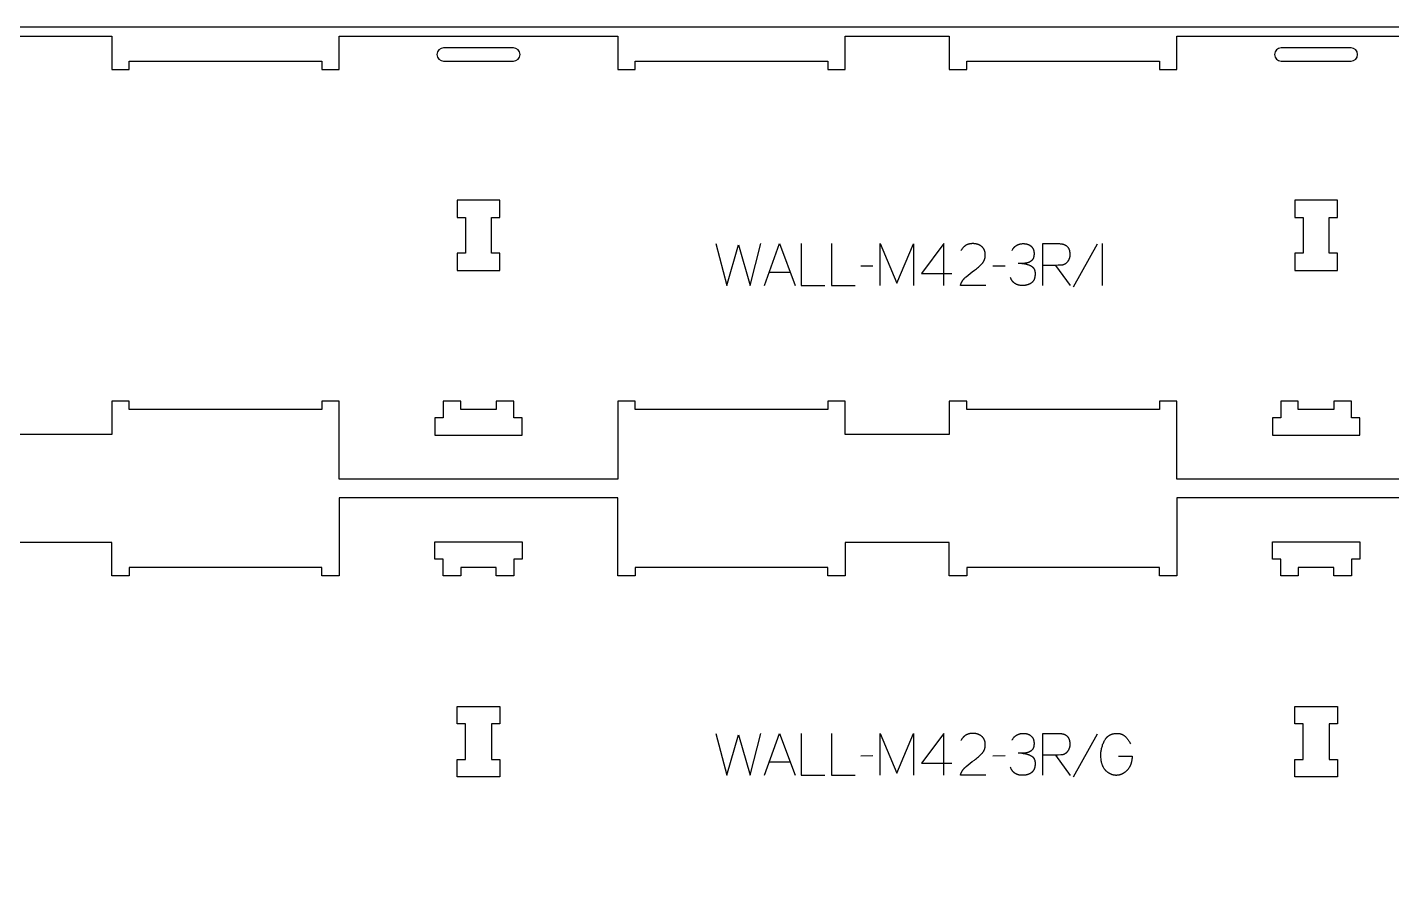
# Model space of a CAD drawing. Extents: x -13885 to -10701, y -43691 to -36097.
# Drawn here: x -12636 to -11659, y -40051 to -39441 of the extents above; entities that cross this region are included whole.
import ezdxf

# ---------------------------------------------------------------- set-up
doc = ezdxf.new("R2010")
doc.units = 0
for name, color, linetype in [('0_SHEET_SPRUCEPLY_2440X122', 1, 'CONTINUOUS'), ('1_ANYTOOL_1MMDEEP_LABELS_S', 2, 'CONTINUOUS'), ('3_ANYTOOL_CUTTHROUGH_INSID', 4, 'CONTINUOUS'), ('4_ANYTOOL_CUTTHROUGH_OUTSI', 5, 'CONTINUOUS')]:
    doc.layers.add(name, color=color, linetype=linetype)

msp = doc.modelspace()

# ---------------------------------------------------------------- linework, layer by layer
at = {"layer": '0_SHEET_SPRUCEPLY_2440X122'}
msp.add_lwpolyline([(-13513.11, -39441.23), (-13513.11, -40661.23), (-11073.11, -40661.23), (-11073.11, -39441.23)], close=True, dxfattribs=at)
at = {"layer": '1_ANYTOOL_1MMDEEP_LABELS_S'}
for points in [[(-12142.75, -39596.23), (-12135.04, -39626.23), (-12126.6, -39597.13), (-12118.11, -39626.23), (-12110.61, -39596.23)], [(-12108.04, -39626.23), (-12097.15, -39596.23), (-12086.1, -39626.23)], [(-12081.81, -39596.23), (-12081.81, -39626.23), (-12064.71, -39626.23)], [(-12060, -39596.23), (-12060, -39626.23), (-12042.9, -39626.23)], [(-12025.11, -39626.23), (-12025.11, -39596.23), (-12013.11, -39624.6), (-12001.11, -39596.36), (-12001.11, -39626.23)], [(-11979.55, -39626.23), (-11979.51, -39596.19), (-11995.54, -39617.57)], [(-11949.34, -39626.19), (-11967.64, -39626.15), (-11967.49, -39625.69), (-11967.41, -39625.46), (-11967.33, -39625.24), (-11967.25, -39625.02), (-11967.16, -39624.81), (-11967.06, -39624.59), (-11966.97, -39624.38), (-11966.87, -39624.17), (-11966.77, -39623.96), (-11966.66, -39623.76), (-11966.55, -39623.55), (-11966.43, -39623.35), (-11966.32, -39623.15), (-11966.19, -39622.96), (-11966.07, -39622.76), (-11965.94, -39622.57), (-11965.81, -39622.39), (-11965.67, -39622.2), (-11965.54, -39622.02), (-11965.39, -39621.83), (-11965.25, -39621.65), (-11965.1, -39621.48), (-11964.94, -39621.3), (-11964.79, -39621.13), (-11964.63, -39620.96), (-11964.46, -39620.8), (-11964.29, -39620.63), (-11964.12, -39620.47), (-11963.95, -39620.31), (-11963.59, -39620), (-11962.11, -39618.78), (-11960.62, -39617.59), (-11959.11, -39616.43), (-11957.59, -39615.3), (-11956.83, -39614.74), (-11956.1, -39614.17), (-11955.39, -39613.59), (-11954.7, -39613.01), (-11954.04, -39612.42), (-11953.39, -39611.81), (-11952.77, -39611.21), (-11952.17, -39610.59), (-11952.02, -39610.43), (-11951.88, -39610.27), (-11951.75, -39610.11), (-11951.62, -39609.95), (-11951.49, -39609.78), (-11951.37, -39609.62), (-11951.25, -39609.45), (-11951.14, -39609.27), (-11951.03, -39609.1), (-11950.93, -39608.92), (-11950.83, -39608.74), (-11950.73, -39608.56), (-11950.64, -39608.38), (-11950.56, -39608.19), (-11950.48, -39608), (-11950.4, -39607.81), (-11950.33, -39607.62), (-11950.26, -39607.43), (-11950.2, -39607.23), (-11950.14, -39607.03), (-11950.09, -39606.83), (-11950.04, -39606.62), (-11950, -39606.42), (-11949.96, -39606.21), (-11949.92, -39606), (-11949.89, -39605.78), (-11949.87, -39605.57), (-11949.85, -39605.35), (-11949.83, -39605.13), (-11949.82, -39604.91), (-11949.81, -39604.69), (-11949.81, -39604.46), (-11949.81, -39604.21), (-11949.82, -39603.96), (-11949.83, -39603.72), (-11949.85, -39603.48), (-11949.87, -39603.25), (-11949.9, -39603.02), (-11949.93, -39602.79), (-11949.97, -39602.57), (-11950.01, -39602.35), (-11950.06, -39602.13), (-11950.11, -39601.92), (-11950.17, -39601.71), (-11950.23, -39601.5), (-11950.29, -39601.3), (-11950.37, -39601.11), (-11950.44, -39600.91), (-11950.52, -39600.72), (-11950.61, -39600.54), (-11950.7, -39600.36), (-11950.8, -39600.18), (-11950.9, -39600), (-11951.01, -39599.83), (-11951.12, -39599.66), (-11951.23, -39599.5), (-11951.35, -39599.34), (-11951.48, -39599.19), (-11951.61, -39599.03), (-11951.75, -39598.89), (-11951.89, -39598.74), (-11952.03, -39598.6), (-11952.18, -39598.46), (-11952.34, -39598.33), (-11952.5, -39598.2), (-11952.66, -39598.08), (-11952.83, -39597.96), (-11952.99, -39597.84), (-11953.16, -39597.73), (-11953.33, -39597.62), (-11953.51, -39597.51), (-11953.69, -39597.41), (-11953.87, -39597.32), (-11954.05, -39597.22), (-11954.23, -39597.14), (-11954.42, -39597.05), (-11954.61, -39596.97), (-11954.81, -39596.9), (-11955, -39596.82), (-11955.2, -39596.76), (-11955.4, -39596.69), (-11955.6, -39596.63), (-11955.81, -39596.58), (-11956.02, -39596.53), (-11956.23, -39596.48), (-11956.44, -39596.44), (-11956.66, -39596.4), (-11956.88, -39596.36), (-11957.1, -39596.33), (-11957.33, -39596.3), (-11957.55, -39596.28), (-11957.78, -39596.26), (-11958.01, -39596.25), (-11958.25, -39596.24), (-11958.73, -39596.23), (-11959.09, -39596.24), (-11959.45, -39596.25), (-11959.8, -39596.28), (-11960.15, -39596.31), (-11960.49, -39596.36), (-11960.83, -39596.41), (-11961.15, -39596.48), (-11961.47, -39596.55), (-11961.79, -39596.63), (-11961.94, -39596.68), (-11962.1, -39596.73), (-11962.25, -39596.78), (-11962.4, -39596.83), (-11962.54, -39596.89), (-11962.69, -39596.95), (-11962.84, -39597.01), (-11962.98, -39597.07), (-11963.12, -39597.14), (-11963.26, -39597.21), (-11963.4, -39597.28), (-11963.54, -39597.35), (-11963.67, -39597.43), (-11963.8, -39597.51), (-11963.94, -39597.59), (-11964.07, -39597.67), (-11964.19, -39597.76), (-11964.32, -39597.84), (-11964.45, -39597.94), (-11964.57, -39598.03), (-11964.69, -39598.12), (-11964.81, -39598.22), (-11964.93, -39598.32), (-11965.05, -39598.43), (-11965.16, -39598.53), (-11965.28, -39598.64), (-11965.39, -39598.75), (-11965.5, -39598.87), (-11965.61, -39598.98), (-11965.72, -39599.1), (-11965.82, -39599.22), (-11965.93, -39599.34), (-11966.13, -39599.6), (-11966.33, -39599.86), (-11966.52, -39600.14), (-11966.7, -39600.42), (-11966.88, -39600.71), (-11967.05, -39601.02), (-11967.21, -39601.33)], [(-11930.65, -39601.16), (-11930.5, -39600.86), (-11930.33, -39600.56), (-11930.16, -39600.28), (-11929.98, -39600), (-11929.8, -39599.74), (-11929.61, -39599.48), (-11929.41, -39599.24), (-11929.31, -39599.12), (-11929.21, -39599), (-11929.11, -39598.89), (-11929, -39598.78), (-11928.89, -39598.67), (-11928.79, -39598.56), (-11928.68, -39598.46), (-11928.57, -39598.35), (-11928.45, -39598.25), (-11928.34, -39598.16), (-11928.22, -39598.06), (-11928.1, -39597.97), (-11927.98, -39597.88), (-11927.86, -39597.79), (-11927.74, -39597.7), (-11927.62, -39597.62), (-11927.49, -39597.54), (-11927.36, -39597.46), (-11927.24, -39597.39), (-11927.11, -39597.31), (-11926.97, -39597.24), (-11926.84, -39597.17), (-11926.71, -39597.11), (-11926.57, -39597.04), (-11926.43, -39596.98), (-11926.29, -39596.92), (-11926.15, -39596.87), (-11926.01, -39596.81), (-11925.86, -39596.76), (-11925.72, -39596.71), (-11925.57, -39596.67), (-11925.42, -39596.62), (-11925.12, -39596.54), (-11924.81, -39596.47), (-11924.49, -39596.4), (-11924.17, -39596.35), (-11923.84, -39596.31), (-11923.51, -39596.27), (-11923.17, -39596.25), (-11922.82, -39596.24), (-11922.47, -39596.23), (-11922.26, -39596.23), (-11922.05, -39596.24), (-11921.84, -39596.25), (-11921.64, -39596.26), (-11921.44, -39596.28), (-11921.24, -39596.3), (-11921.05, -39596.32), (-11920.85, -39596.35), (-11920.66, -39596.38), (-11920.48, -39596.42), (-11920.29, -39596.45), (-11920.11, -39596.5), (-11919.93, -39596.54), (-11919.75, -39596.59), (-11919.57, -39596.65), (-11919.4, -39596.7), (-11919.23, -39596.76), (-11919.06, -39596.83), (-11918.89, -39596.9), (-11918.73, -39596.97), (-11918.57, -39597.04), (-11918.41, -39597.12), (-11918.25, -39597.21), (-11918.1, -39597.29), (-11917.95, -39597.38), (-11917.8, -39597.48), (-11917.65, -39597.57), (-11917.51, -39597.67), (-11917.37, -39597.78), (-11917.23, -39597.89), (-11917.09, -39598), (-11916.96, -39598.12), (-11916.83, -39598.24), (-11916.7, -39598.36), (-11916.58, -39598.48), (-11916.46, -39598.61), (-11916.35, -39598.74), (-11916.24, -39598.88), (-11916.14, -39599.02), (-11916.04, -39599.16), (-11915.94, -39599.3), (-11915.85, -39599.45), (-11915.76, -39599.6), (-11915.67, -39599.75), (-11915.59, -39599.91), (-11915.52, -39600.07), (-11915.45, -39600.23), (-11915.38, -39600.4), (-11915.32, -39600.57), (-11915.26, -39600.74), (-11915.2, -39600.91), (-11915.15, -39601.09), (-11915.11, -39601.27), (-11915.07, -39601.46), (-11915.03, -39601.65), (-11915, -39601.84), (-11914.97, -39602.03), (-11914.94, -39602.23), (-11914.92, -39602.43), (-11914.91, -39602.63), (-11914.89, -39602.84), (-11914.89, -39603.05), (-11914.88, -39603.26), (-11914.89, -39603.82), (-11914.9, -39604.15), (-11914.92, -39604.47), (-11914.95, -39604.78), (-11915, -39605.09), (-11915.02, -39605.23), (-11915.05, -39605.38), (-11915.07, -39605.52), (-11915.1, -39605.66), (-11915.14, -39605.79), (-11915.17, -39605.93), (-11915.21, -39606.06), (-11915.25, -39606.19), (-11915.29, -39606.31), (-11915.33, -39606.44), (-11915.38, -39606.56), (-11915.43, -39606.68), (-11915.48, -39606.79), (-11915.53, -39606.91), (-11915.59, -39607.02), (-11915.65, -39607.12), (-11915.71, -39607.23), (-11915.77, -39607.33), (-11915.83, -39607.43), (-11915.9, -39607.53), (-11915.97, -39607.62), (-11916.04, -39607.72), (-11916.19, -39607.9), (-11916.34, -39608.07), (-11916.49, -39608.23), (-11916.65, -39608.39), (-11916.73, -39608.47), (-11916.82, -39608.54), (-11916.9, -39608.62), (-11916.99, -39608.69), (-11917.07, -39608.76), (-11917.16, -39608.83), (-11917.25, -39608.89), (-11917.34, -39608.96), (-11917.43, -39609.02), (-11917.52, -39609.08), (-11917.61, -39609.14), (-11917.7, -39609.2), (-11917.8, -39609.26), (-11917.89, -39609.32), (-11917.99, -39609.37), (-11918.09, -39609.42), (-11918.19, -39609.47), (-11918.29, -39609.52), (-11918.39, -39609.57), (-11918.49, -39609.61), (-11918.59, -39609.65), (-11918.7, -39609.7), (-11918.91, -39609.77), (-11919.13, -39609.85), (-11919.34, -39609.92), (-11919.56, -39609.98), (-11919.79, -39610.04), (-11920.01, -39610.09), (-11920.24, -39610.15), (-11920.46, -39610.19), (-11920.69, -39610.23), (-11920.93, -39610.27), (-11921.16, -39610.31), (-11921.4, -39610.34), (-11921.64, -39610.36), (-11921.88, -39610.38), (-11922.12, -39610.4), (-11922.37, -39610.41), (-11922.62, -39610.42), (-11926.33, -39610.46)], [(-11908.54, -39626.23), (-11908.54, -39596.23), (-11897.18, -39596.23), (-11896.69, -39596.24), (-11896.22, -39596.26), (-11895.99, -39596.28), (-11895.76, -39596.3), (-11895.53, -39596.32), (-11895.31, -39596.35), (-11895.1, -39596.39), (-11894.89, -39596.42), (-11894.68, -39596.46), (-11894.47, -39596.51), (-11894.27, -39596.55), (-11894.08, -39596.61), (-11893.88, -39596.66), (-11893.69, -39596.72), (-11893.51, -39596.78), (-11893.33, -39596.85), (-11893.15, -39596.92), (-11892.98, -39597), (-11892.81, -39597.08), (-11892.64, -39597.16), (-11892.48, -39597.24), (-11892.32, -39597.33), (-11892.17, -39597.43), (-11892.02, -39597.53), (-11891.88, -39597.63), (-11891.73, -39597.73), (-11891.59, -39597.84), (-11891.46, -39597.95), (-11891.33, -39598.07), (-11891.2, -39598.19), (-11891.08, -39598.32), (-11890.96, -39598.44), (-11890.85, -39598.58), (-11890.74, -39598.71), (-11890.63, -39598.85), (-11890.53, -39599), (-11890.43, -39599.14), (-11890.33, -39599.29), (-11890.24, -39599.45), (-11890.15, -39599.61), (-11890.07, -39599.77), (-11889.99, -39599.94), (-11889.91, -39600.11), (-11889.84, -39600.28), (-11889.77, -39600.46), (-11889.71, -39600.64), (-11889.65, -39600.83), (-11889.59, -39601.02), (-11889.54, -39601.21), (-11889.49, -39601.41), (-11889.45, -39601.61), (-11889.41, -39601.81), (-11889.37, -39602.02), (-11889.34, -39602.24), (-11889.31, -39602.45), (-11889.28, -39602.67), (-11889.26, -39602.9), (-11889.24, -39603.12), (-11889.22, -39603.59), (-11889.21, -39604.07), (-11889.21, -39604.25), (-11889.22, -39604.43), (-11889.23, -39604.6), (-11889.24, -39604.77), (-11889.25, -39604.95), (-11889.27, -39605.12), (-11889.3, -39605.29), (-11889.32, -39605.46), (-11889.35, -39605.63), (-11889.38, -39605.8), (-11889.42, -39605.96), (-11889.46, -39606.13), (-11889.5, -39606.29), (-11889.55, -39606.46), (-11889.6, -39606.62), (-11889.66, -39606.78), (-11889.71, -39606.95), (-11889.77, -39607.11), (-11889.84, -39607.27), (-11889.91, -39607.43), (-11889.98, -39607.58), (-11890.05, -39607.74), (-11890.13, -39607.9), (-11890.21, -39608.05), (-11890.3, -39608.21), (-11890.39, -39608.36), (-11890.48, -39608.51), (-11890.57, -39608.66), (-11890.67, -39608.81), (-11890.77, -39608.96), (-11890.88, -39609.11), (-11890.99, -39609.26), (-11891.1, -39609.4), (-11891.22, -39609.55), (-11891.33, -39609.68), (-11891.45, -39609.81), (-11891.58, -39609.94), (-11891.7, -39610.06), (-11891.83, -39610.18), (-11891.96, -39610.3), (-11892.09, -39610.41), (-11892.22, -39610.51), (-11892.36, -39610.61), (-11892.5, -39610.71), (-11892.64, -39610.8), (-11892.78, -39610.89), (-11892.93, -39610.97), (-11893.07, -39611.05), (-11893.22, -39611.12), (-11893.38, -39611.19), (-11893.53, -39611.26), (-11893.69, -39611.32), (-11893.85, -39611.38), (-11894.01, -39611.43), (-11894.18, -39611.47), (-11894.34, -39611.52), (-11894.51, -39611.56), (-11894.69, -39611.59), (-11894.86, -39611.62), (-11895.04, -39611.65), (-11895.22, -39611.67), (-11895.4, -39611.68), (-11895.58, -39611.69), (-11897.5, -39611.77), (-11899.54, -39611.79), (-11908.5, -39611.79)], [(-11869.58, -39596.7), (-11886.77, -39627.47)], [(-11866.07, -39596.23), (-11866.07, -39626.23)], [(-12030.25, -39612.35), (-12039.04, -39612.43)], [(-11935.63, -39612.35), (-11944.41, -39612.43)], [(-11923.54, -39610.46), (-11923.1, -39610.49), (-11922.67, -39610.52), (-11922.24, -39610.57), (-11921.82, -39610.63), (-11921.4, -39610.7), (-11920.98, -39610.78), (-11920.57, -39610.88), (-11920.16, -39610.98), (-11919.76, -39611.09), (-11919.36, -39611.22), (-11918.97, -39611.35), (-11918.58, -39611.5), (-11918.2, -39611.66), (-11917.82, -39611.83), (-11917.44, -39612.01), (-11917.07, -39612.2), (-11916.89, -39612.3), (-11916.71, -39612.4), (-11916.62, -39612.45), (-11916.54, -39612.51), (-11916.46, -39612.57), (-11916.37, -39612.62), (-11916.29, -39612.68), (-11916.22, -39612.74), (-11916.14, -39612.81), (-11916.06, -39612.87), (-11915.99, -39612.93), (-11915.92, -39613), (-11915.84, -39613.06), (-11915.77, -39613.13), (-11915.71, -39613.2), (-11915.64, -39613.27), (-11915.57, -39613.34), (-11915.51, -39613.41), (-11915.45, -39613.49), (-11915.38, -39613.56), (-11915.32, -39613.64), (-11915.27, -39613.72), (-11915.21, -39613.79), (-11915.15, -39613.87), (-11915.1, -39613.95), (-11915.05, -39614.04), (-11915, -39614.12), (-11914.95, -39614.2), (-11914.9, -39614.29), (-11914.85, -39614.38), (-11914.8, -39614.46), (-11914.76, -39614.55), (-11914.72, -39614.64), (-11914.68, -39614.73), (-11914.64, -39614.83), (-11914.6, -39614.92), (-11914.53, -39615.11), (-11914.46, -39615.31), (-11914.4, -39615.51), (-11914.34, -39615.72), (-11914.3, -39615.93), (-11914.25, -39616.14), (-11914.21, -39616.36), (-11914.18, -39616.59), (-11914.16, -39616.82), (-11914.14, -39617.05), (-11914.12, -39617.29), (-11914.11, -39617.54), (-11914.11, -39617.79), (-11914.11, -39618.07), (-11914.12, -39618.34), (-11914.13, -39618.61), (-11914.15, -39618.87), (-11914.17, -39619.13), (-11914.2, -39619.39), (-11914.23, -39619.64), (-11914.27, -39619.88), (-11914.31, -39620.12), (-11914.35, -39620.35), (-11914.4, -39620.58), (-11914.46, -39620.81), (-11914.52, -39621.03), (-11914.59, -39621.24), (-11914.66, -39621.45), (-11914.73, -39621.66), (-11914.81, -39621.86), (-11914.9, -39622.05), (-11914.99, -39622.24), (-11915.08, -39622.43), (-11915.18, -39622.61), (-11915.29, -39622.78), (-11915.4, -39622.95), (-11915.51, -39623.12), (-11915.63, -39623.28), (-11915.75, -39623.43), (-11915.88, -39623.58), (-11915.95, -39623.66), (-11916.01, -39623.73), (-11916.08, -39623.8), (-11916.15, -39623.87), (-11916.22, -39623.94), (-11916.3, -39624), (-11916.37, -39624.07), (-11916.44, -39624.13), (-11916.6, -39624.26), (-11916.75, -39624.38), (-11916.91, -39624.5), (-11917.08, -39624.61), (-11917.25, -39624.72), (-11917.42, -39624.83), (-11917.59, -39624.93), (-11917.77, -39625.03), (-11917.95, -39625.12), (-11918.14, -39625.21), (-11918.33, -39625.3), (-11918.52, -39625.38), (-11918.71, -39625.46), (-11918.91, -39625.54), (-11919.12, -39625.61), (-11919.32, -39625.67), (-11919.53, -39625.74), (-11919.75, -39625.8), (-11919.96, -39625.85), (-11920.18, -39625.91), (-11920.41, -39625.95), (-11920.63, -39626), (-11920.87, -39626.04), (-11921.1, -39626.08), (-11921.34, -39626.11), (-11921.82, -39626.16), (-11922.32, -39626.2), (-11922.84, -39626.22), (-11923.37, -39626.23), (-11923.75, -39626.23), (-11924.12, -39626.21), (-11924.49, -39626.18), (-11924.85, -39626.14), (-11925.2, -39626.09), (-11925.37, -39626.06), (-11925.54, -39626.03), (-11925.71, -39626), (-11925.88, -39625.96), (-11926.04, -39625.92), (-11926.21, -39625.87), (-11926.37, -39625.83), (-11926.53, -39625.78), (-11926.68, -39625.73), (-11926.84, -39625.67), (-11926.99, -39625.62), (-11927.14, -39625.56), (-11927.29, -39625.49), (-11927.44, -39625.43), (-11927.59, -39625.36), (-11927.73, -39625.29), (-11927.87, -39625.22), (-11928.01, -39625.14), (-11928.15, -39625.06), (-11928.29, -39624.98), (-11928.42, -39624.89), (-11928.55, -39624.81), (-11928.68, -39624.72), (-11928.81, -39624.62), (-11928.94, -39624.53), (-11929.06, -39624.43), (-11929.19, -39624.33), (-11929.31, -39624.22), (-11929.43, -39624.11), (-11929.54, -39624), (-11929.66, -39623.89), (-11929.77, -39623.78), (-11929.88, -39623.66), (-11929.99, -39623.54), (-11930.1, -39623.41), (-11930.2, -39623.29), (-11930.31, -39623.16), (-11930.41, -39623.02), (-11930.51, -39622.89), (-11930.6, -39622.75), (-11930.7, -39622.61), (-11930.79, -39622.47), (-11930.89, -39622.32), (-11930.98, -39622.17), (-11931.15, -39621.87), (-11931.32, -39621.55), (-11931.47, -39621.22), (-11931.62, -39620.88), (-11931.77, -39620.53)], [(-11899.54, -39611.79), (-11889.08, -39626.27)], [(-12104.57, -39616.67), (-12089.65, -39616.67)], [(-11995.54, -39617.57), (-11973.77, -39617.57)], [(-12142.75, -39947.13), (-12135.04, -39977.13), (-12126.6, -39948.03), (-12118.11, -39977.13), (-12110.61, -39947.13)], [(-12108.04, -39977.13), (-12097.15, -39947.13), (-12086.1, -39977.13)], [(-12081.81, -39947.13), (-12081.81, -39977.13), (-12064.71, -39977.13)], [(-12060, -39947.13), (-12060, -39977.13), (-12042.9, -39977.13)], [(-12025.11, -39977.13), (-12025.11, -39947.13), (-12013.11, -39975.5), (-12001.11, -39947.26), (-12001.11, -39977.13)], [(-11979.55, -39977.13), (-11979.51, -39947.09), (-11995.54, -39968.47)], [(-11949.34, -39977.09), (-11967.64, -39977.04), (-11967.49, -39976.59), (-11967.41, -39976.36), (-11967.33, -39976.14), (-11967.25, -39975.92), (-11967.16, -39975.7), (-11967.06, -39975.49), (-11966.97, -39975.28), (-11966.87, -39975.07), (-11966.77, -39974.86), (-11966.66, -39974.65), (-11966.55, -39974.45), (-11966.43, -39974.25), (-11966.32, -39974.05), (-11966.19, -39973.86), (-11966.07, -39973.66), (-11965.94, -39973.47), (-11965.81, -39973.28), (-11965.67, -39973.1), (-11965.54, -39972.91), (-11965.39, -39972.73), (-11965.25, -39972.55), (-11965.1, -39972.38), (-11964.94, -39972.2), (-11964.79, -39972.03), (-11964.63, -39971.86), (-11964.46, -39971.69), (-11964.29, -39971.53), (-11964.12, -39971.37), (-11963.95, -39971.21), (-11963.59, -39970.89), (-11962.11, -39969.68), (-11960.62, -39968.49), (-11959.11, -39967.33), (-11957.59, -39966.2), (-11956.83, -39965.64), (-11956.1, -39965.07), (-11955.39, -39964.49), (-11954.7, -39963.91), (-11954.04, -39963.31), (-11953.39, -39962.71), (-11952.77, -39962.1), (-11952.17, -39961.49), (-11952.02, -39961.33), (-11951.88, -39961.17), (-11951.75, -39961.01), (-11951.62, -39960.85), (-11951.49, -39960.68), (-11951.37, -39960.51), (-11951.25, -39960.34), (-11951.14, -39960.17), (-11951.03, -39960), (-11950.93, -39959.82), (-11950.83, -39959.64), (-11950.73, -39959.46), (-11950.64, -39959.28), (-11950.56, -39959.09), (-11950.48, -39958.9), (-11950.4, -39958.71), (-11950.33, -39958.52), (-11950.26, -39958.32), (-11950.2, -39958.13), (-11950.14, -39957.93), (-11950.09, -39957.73), (-11950.04, -39957.52), (-11950, -39957.32), (-11949.96, -39957.11), (-11949.92, -39956.9), (-11949.89, -39956.68), (-11949.87, -39956.47), (-11949.85, -39956.25), (-11949.83, -39956.03), (-11949.82, -39955.81), (-11949.81, -39955.58), (-11949.81, -39955.36), (-11949.81, -39955.11), (-11949.82, -39954.86), (-11949.83, -39954.62), (-11949.85, -39954.38), (-11949.87, -39954.15), (-11949.9, -39953.91), (-11949.93, -39953.69), (-11949.97, -39953.46), (-11950.01, -39953.24), (-11950.06, -39953.03), (-11950.11, -39952.82), (-11950.17, -39952.61), (-11950.23, -39952.4), (-11950.29, -39952.2), (-11950.37, -39952), (-11950.44, -39951.81), (-11950.52, -39951.62), (-11950.61, -39951.44), (-11950.7, -39951.25), (-11950.8, -39951.08), (-11950.9, -39950.9), (-11951.01, -39950.73), (-11951.12, -39950.56), (-11951.23, -39950.4), (-11951.35, -39950.24), (-11951.48, -39950.08), (-11951.61, -39949.93), (-11951.75, -39949.78), (-11951.89, -39949.64), (-11952.03, -39949.5), (-11952.18, -39949.36), (-11952.34, -39949.23), (-11952.5, -39949.1), (-11952.66, -39948.97), (-11952.83, -39948.85), (-11952.99, -39948.74), (-11953.16, -39948.62), (-11953.33, -39948.52), (-11953.51, -39948.41), (-11953.69, -39948.31), (-11953.87, -39948.21), (-11954.05, -39948.12), (-11954.23, -39948.03), (-11954.42, -39947.95), (-11954.61, -39947.87), (-11954.81, -39947.79), (-11955, -39947.72), (-11955.2, -39947.65), (-11955.4, -39947.59), (-11955.6, -39947.53), (-11955.81, -39947.48), (-11956.02, -39947.42), (-11956.23, -39947.38), (-11956.44, -39947.33), (-11956.66, -39947.3), (-11956.88, -39947.26), (-11957.1, -39947.23), (-11957.33, -39947.2), (-11957.55, -39947.18), (-11957.78, -39947.16), (-11958.01, -39947.15), (-11958.25, -39947.14), (-11958.73, -39947.13), (-11959.09, -39947.13), (-11959.45, -39947.15), (-11959.8, -39947.17), (-11960.15, -39947.21), (-11960.49, -39947.25), (-11960.83, -39947.31), (-11961.15, -39947.37), (-11961.47, -39947.45), (-11961.79, -39947.53), (-11961.94, -39947.58), (-11962.1, -39947.63), (-11962.25, -39947.68), (-11962.4, -39947.73), (-11962.54, -39947.79), (-11962.69, -39947.85), (-11962.84, -39947.91), (-11962.98, -39947.97), (-11963.12, -39948.04), (-11963.26, -39948.11), (-11963.4, -39948.18), (-11963.54, -39948.25), (-11963.67, -39948.33), (-11963.8, -39948.4), (-11963.94, -39948.49), (-11964.07, -39948.57), (-11964.19, -39948.65), (-11964.32, -39948.74), (-11964.45, -39948.83), (-11964.57, -39948.93), (-11964.69, -39949.02), (-11964.81, -39949.12), (-11964.93, -39949.22), (-11965.05, -39949.33), (-11965.16, -39949.43), (-11965.28, -39949.54), (-11965.39, -39949.65), (-11965.5, -39949.76), (-11965.61, -39949.88), (-11965.72, -39950), (-11965.82, -39950.12), (-11965.93, -39950.24), (-11966.13, -39950.5), (-11966.33, -39950.76), (-11966.52, -39951.03), (-11966.7, -39951.32), (-11966.88, -39951.61), (-11967.05, -39951.92), (-11967.21, -39952.23)], [(-11930.65, -39952.06), (-11930.5, -39951.75), (-11930.33, -39951.46), (-11930.16, -39951.18), (-11929.98, -39950.9), (-11929.8, -39950.64), (-11929.61, -39950.38), (-11929.41, -39950.14), (-11929.31, -39950.02), (-11929.21, -39949.9), (-11929.11, -39949.79), (-11929, -39949.68), (-11928.89, -39949.57), (-11928.79, -39949.46), (-11928.68, -39949.35), (-11928.57, -39949.25), (-11928.45, -39949.15), (-11928.34, -39949.05), (-11928.22, -39948.96), (-11928.1, -39948.87), (-11927.98, -39948.78), (-11927.86, -39948.69), (-11927.74, -39948.6), (-11927.62, -39948.52), (-11927.49, -39948.44), (-11927.36, -39948.36), (-11927.24, -39948.29), (-11927.11, -39948.21), (-11926.97, -39948.14), (-11926.84, -39948.07), (-11926.71, -39948.01), (-11926.57, -39947.94), (-11926.43, -39947.88), (-11926.29, -39947.82), (-11926.15, -39947.77), (-11926.01, -39947.71), (-11925.86, -39947.66), (-11925.72, -39947.61), (-11925.57, -39947.56), (-11925.42, -39947.52), (-11925.12, -39947.44), (-11924.81, -39947.37), (-11924.49, -39947.3), (-11924.17, -39947.25), (-11923.84, -39947.21), (-11923.51, -39947.17), (-11923.17, -39947.15), (-11922.82, -39947.13), (-11922.47, -39947.13), (-11922.26, -39947.13), (-11922.05, -39947.14), (-11921.84, -39947.15), (-11921.64, -39947.16), (-11921.44, -39947.18), (-11921.24, -39947.2), (-11921.05, -39947.22), (-11920.85, -39947.25), (-11920.66, -39947.28), (-11920.48, -39947.31), (-11920.29, -39947.35), (-11920.11, -39947.39), (-11919.93, -39947.44), (-11919.75, -39947.49), (-11919.57, -39947.54), (-11919.4, -39947.6), (-11919.23, -39947.66), (-11919.06, -39947.73), (-11918.89, -39947.79), (-11918.73, -39947.87), (-11918.57, -39947.94), (-11918.41, -39948.02), (-11918.25, -39948.1), (-11918.1, -39948.19), (-11917.95, -39948.28), (-11917.8, -39948.37), (-11917.65, -39948.47), (-11917.51, -39948.57), (-11917.37, -39948.68), (-11917.23, -39948.79), (-11917.09, -39948.9), (-11916.96, -39949.01), (-11916.83, -39949.13), (-11916.7, -39949.26), (-11916.58, -39949.38), (-11916.46, -39949.51), (-11916.35, -39949.64), (-11916.24, -39949.78), (-11916.14, -39949.92), (-11916.04, -39950.06), (-11915.94, -39950.2), (-11915.85, -39950.35), (-11915.76, -39950.5), (-11915.67, -39950.65), (-11915.59, -39950.81), (-11915.52, -39950.97), (-11915.45, -39951.13), (-11915.38, -39951.3), (-11915.32, -39951.47), (-11915.26, -39951.64), (-11915.2, -39951.81), (-11915.15, -39951.99), (-11915.11, -39952.17), (-11915.07, -39952.36), (-11915.03, -39952.54), (-11915, -39952.74), (-11914.97, -39952.93), (-11914.94, -39953.13), (-11914.92, -39953.33), (-11914.91, -39953.53), (-11914.89, -39953.74), (-11914.89, -39953.94), (-11914.88, -39954.16), (-11914.89, -39954.72), (-11914.9, -39955.05), (-11914.92, -39955.37), (-11914.95, -39955.68), (-11915, -39955.98), (-11915.02, -39956.13), (-11915.05, -39956.27), (-11915.07, -39956.42), (-11915.1, -39956.56), (-11915.14, -39956.69), (-11915.17, -39956.83), (-11915.21, -39956.96), (-11915.25, -39957.09), (-11915.29, -39957.21), (-11915.33, -39957.34), (-11915.38, -39957.46), (-11915.43, -39957.57), (-11915.48, -39957.69), (-11915.53, -39957.8), (-11915.59, -39957.91), (-11915.65, -39958.02), (-11915.71, -39958.13), (-11915.77, -39958.23), (-11915.83, -39958.33), (-11915.9, -39958.43), (-11915.97, -39958.52), (-11916.04, -39958.61), (-11916.19, -39958.79), (-11916.34, -39958.97), (-11916.49, -39959.13), (-11916.65, -39959.29), (-11916.73, -39959.37), (-11916.82, -39959.44), (-11916.9, -39959.52), (-11916.99, -39959.59), (-11917.07, -39959.66), (-11917.16, -39959.73), (-11917.25, -39959.79), (-11917.34, -39959.86), (-11917.43, -39959.92), (-11917.52, -39959.98), (-11917.61, -39960.04), (-11917.7, -39960.1), (-11917.8, -39960.16), (-11917.89, -39960.21), (-11917.99, -39960.27), (-11918.09, -39960.32), (-11918.19, -39960.37), (-11918.29, -39960.42), (-11918.39, -39960.46), (-11918.49, -39960.51), (-11918.59, -39960.55), (-11918.7, -39960.59), (-11918.91, -39960.67), (-11919.13, -39960.74), (-11919.34, -39960.81), (-11919.56, -39960.88), (-11919.79, -39960.94), (-11920.01, -39960.99), (-11920.24, -39961.04), (-11920.46, -39961.09), (-11920.69, -39961.13), (-11920.93, -39961.17), (-11921.16, -39961.2), (-11921.4, -39961.23), (-11921.64, -39961.26), (-11921.88, -39961.28), (-11922.12, -39961.3), (-11922.37, -39961.31), (-11922.62, -39961.31), (-11926.33, -39961.36)], [(-11908.54, -39977.13), (-11908.54, -39947.13), (-11897.18, -39947.13), (-11896.69, -39947.14), (-11896.22, -39947.16), (-11895.99, -39947.18), (-11895.76, -39947.2), (-11895.53, -39947.22), (-11895.31, -39947.25), (-11895.1, -39947.28), (-11894.89, -39947.32), (-11894.68, -39947.36), (-11894.47, -39947.4), (-11894.27, -39947.45), (-11894.08, -39947.5), (-11893.88, -39947.56), (-11893.69, -39947.62), (-11893.51, -39947.68), (-11893.33, -39947.75), (-11893.15, -39947.82), (-11892.98, -39947.9), (-11892.81, -39947.97), (-11892.64, -39948.06), (-11892.48, -39948.14), (-11892.32, -39948.23), (-11892.17, -39948.33), (-11892.02, -39948.42), (-11891.88, -39948.53), (-11891.73, -39948.63), (-11891.59, -39948.74), (-11891.46, -39948.85), (-11891.33, -39948.97), (-11891.2, -39949.09), (-11891.08, -39949.21), (-11890.96, -39949.34), (-11890.85, -39949.47), (-11890.74, -39949.61), (-11890.63, -39949.75), (-11890.53, -39949.89), (-11890.43, -39950.04), (-11890.33, -39950.19), (-11890.24, -39950.35), (-11890.15, -39950.51), (-11890.07, -39950.67), (-11889.99, -39950.84), (-11889.91, -39951.01), (-11889.84, -39951.18), (-11889.77, -39951.36), (-11889.71, -39951.54), (-11889.65, -39951.73), (-11889.59, -39951.92), (-11889.54, -39952.11), (-11889.49, -39952.31), (-11889.45, -39952.51), (-11889.41, -39952.71), (-11889.37, -39952.92), (-11889.34, -39953.13), (-11889.31, -39953.35), (-11889.28, -39953.57), (-11889.26, -39953.79), (-11889.24, -39954.02), (-11889.22, -39954.49), (-11889.21, -39954.97), (-11889.21, -39955.15), (-11889.22, -39955.32), (-11889.23, -39955.5), (-11889.24, -39955.67), (-11889.25, -39955.84), (-11889.27, -39956.02), (-11889.3, -39956.19), (-11889.32, -39956.36), (-11889.35, -39956.53), (-11889.38, -39956.69), (-11889.42, -39956.86), (-11889.46, -39957.03), (-11889.5, -39957.19), (-11889.55, -39957.36), (-11889.6, -39957.52), (-11889.66, -39957.68), (-11889.71, -39957.84), (-11889.77, -39958.01), (-11889.84, -39958.16), (-11889.91, -39958.32), (-11889.98, -39958.48), (-11890.05, -39958.64), (-11890.13, -39958.79), (-11890.21, -39958.95), (-11890.3, -39959.1), (-11890.39, -39959.26), (-11890.48, -39959.41), (-11890.57, -39959.56), (-11890.67, -39959.71), (-11890.77, -39959.86), (-11890.88, -39960.01), (-11890.99, -39960.16), (-11891.1, -39960.3), (-11891.22, -39960.44), (-11891.33, -39960.58), (-11891.45, -39960.71), (-11891.58, -39960.84), (-11891.7, -39960.96), (-11891.83, -39961.08), (-11891.96, -39961.19), (-11892.09, -39961.3), (-11892.22, -39961.41), (-11892.36, -39961.51), (-11892.5, -39961.61), (-11892.64, -39961.7), (-11892.78, -39961.79), (-11892.93, -39961.87), (-11893.07, -39961.95), (-11893.22, -39962.02), (-11893.38, -39962.09), (-11893.53, -39962.16), (-11893.69, -39962.22), (-11893.85, -39962.27), (-11894.01, -39962.33), (-11894.18, -39962.37), (-11894.34, -39962.42), (-11894.51, -39962.45), (-11894.69, -39962.49), (-11894.86, -39962.52), (-11895.04, -39962.54), (-11895.22, -39962.56), (-11895.4, -39962.58), (-11895.58, -39962.59), (-11897.5, -39962.66), (-11899.54, -39962.69), (-11908.5, -39962.69)], [(-11869.58, -39947.6), (-11886.77, -39978.37)], [(-11854.37, -39963.33), (-11844.6, -39963.37), (-11844.63, -39964.2), (-11844.69, -39965), (-11844.73, -39965.4), (-11844.78, -39965.78), (-11844.83, -39966.16), (-11844.89, -39966.54), (-11844.96, -39966.9), (-11845.03, -39967.26), (-11845.11, -39967.62), (-11845.2, -39967.97), (-11845.29, -39968.31), (-11845.39, -39968.64), (-11845.5, -39968.97), (-11845.61, -39969.3), (-11845.73, -39969.61), (-11845.85, -39969.92), (-11845.99, -39970.23), (-11846.13, -39970.53), (-11846.27, -39970.82), (-11846.42, -39971.1), (-11846.58, -39971.38), (-11846.75, -39971.66), (-11846.92, -39971.92), (-11847.1, -39972.18), (-11847.28, -39972.44), (-11847.47, -39972.69), (-11847.67, -39972.93), (-11847.87, -39973.16), (-11848.09, -39973.39), (-11848.3, -39973.61), (-11848.53, -39973.83), (-11848.75, -39974.04), (-11848.97, -39974.24), (-11849.2, -39974.44), (-11849.42, -39974.63), (-11849.65, -39974.81), (-11849.88, -39974.99), (-11850.11, -39975.16), (-11850.34, -39975.32), (-11850.57, -39975.47), (-11850.81, -39975.62), (-11851.04, -39975.76), (-11851.28, -39975.9), (-11851.52, -39976.03), (-11851.76, -39976.15), (-11851.99, -39976.26), (-11852.24, -39976.37), (-11852.48, -39976.47), (-11852.72, -39976.56), (-11852.97, -39976.65), (-11853.21, -39976.73), (-11853.46, -39976.81), (-11853.71, -39976.87), (-11853.96, -39976.93), (-11854.21, -39976.99), (-11854.46, -39977.03), (-11854.71, -39977.07), (-11854.97, -39977.11), (-11855.22, -39977.13), (-11855.48, -39977.15), (-11855.74, -39977.17), (-11856, -39977.17), (-11856.26, -39977.17), (-11856.51, -39977.16), (-11856.77, -39977.15), (-11857.02, -39977.13), (-11857.28, -39977.1), (-11857.53, -39977.06), (-11857.78, -39977.02), (-11858.03, -39976.97), (-11858.28, -39976.91), (-11858.52, -39976.85), (-11858.77, -39976.78), (-11859.01, -39976.7), (-11859.25, -39976.61), (-11859.49, -39976.52), (-11859.73, -39976.42), (-11859.97, -39976.31), (-11860.21, -39976.2), (-11860.44, -39976.08), (-11860.68, -39975.95), (-11860.91, -39975.82), (-11861.14, -39975.68), (-11861.37, -39975.53), (-11861.6, -39975.37), (-11861.82, -39975.21), (-11862.05, -39975.04), (-11862.27, -39974.87), (-11862.49, -39974.68), (-11862.71, -39974.49), (-11862.93, -39974.29), (-11863.15, -39974.09), (-11863.37, -39973.88), (-11863.58, -39973.66), (-11863.79, -39973.43), (-11864, -39973.2), (-11864.2, -39972.96), (-11864.39, -39972.71), (-11864.57, -39972.45), (-11864.75, -39972.19), (-11864.92, -39971.91), (-11865.08, -39971.64), (-11865.24, -39971.35), (-11865.39, -39971.05), (-11865.53, -39970.75), (-11865.67, -39970.44), (-11865.8, -39970.12), (-11865.93, -39969.8), (-11866.04, -39969.47), (-11866.15, -39969.13), (-11866.26, -39968.78), (-11866.35, -39968.42), (-11866.45, -39968.06), (-11866.53, -39967.69), (-11866.61, -39967.31), (-11866.68, -39966.92), (-11866.74, -39966.53), (-11866.8, -39966.13), (-11866.85, -39965.72), (-11866.89, -39965.3), (-11866.96, -39964.45), (-11867, -39963.56), (-11867.01, -39962.64), (-11867, -39961.96), (-11866.97, -39961.29), (-11866.92, -39960.62), (-11866.84, -39959.95), (-11866.75, -39959.28), (-11866.63, -39958.62), (-11866.5, -39957.96), (-11866.34, -39957.3), (-11866.16, -39956.65), (-11865.96, -39956), (-11865.74, -39955.35), (-11865.5, -39954.71), (-11865.24, -39954.07), (-11864.96, -39953.43), (-11864.66, -39952.8), (-11864.33, -39952.16), (-11864.16, -39951.86), (-11863.98, -39951.56), (-11863.8, -39951.26), (-11863.61, -39950.98), (-11863.41, -39950.71), (-11863.3, -39950.58), (-11863.2, -39950.45), (-11863.09, -39950.33), (-11862.99, -39950.2), (-11862.88, -39950.08), (-11862.76, -39949.96), (-11862.65, -39949.84), (-11862.54, -39949.73), (-11862.42, -39949.62), (-11862.3, -39949.51), (-11862.18, -39949.4), (-11862.06, -39949.3), (-11861.93, -39949.2), (-11861.81, -39949.1), (-11861.68, -39949), (-11861.55, -39948.9), (-11861.42, -39948.81), (-11861.29, -39948.72), (-11861.15, -39948.64), (-11861.02, -39948.55), (-11860.88, -39948.47), (-11860.74, -39948.39), (-11860.6, -39948.31), (-11860.45, -39948.24), (-11860.31, -39948.16), (-11860.16, -39948.09), (-11860.01, -39948.03), (-11859.86, -39947.96), (-11859.71, -39947.9), (-11859.55, -39947.84), (-11859.4, -39947.78), (-11859.24, -39947.72), (-11858.92, -39947.62), (-11858.59, -39947.53), (-11858.25, -39947.44), (-11857.91, -39947.37), (-11857.56, -39947.31), (-11857.2, -39947.25), (-11856.84, -39947.21), (-11856.47, -39947.17), (-11856.09, -39947.15), (-11855.7, -39947.13), (-11855.31, -39947.13), (-11855.09, -39947.13), (-11854.87, -39947.14), (-11854.65, -39947.15), (-11854.43, -39947.16), (-11854.22, -39947.18), (-11854.01, -39947.21), (-11853.8, -39947.24), (-11853.6, -39947.27), (-11853.39, -39947.31), (-11853.19, -39947.35), (-11853, -39947.4), (-11852.8, -39947.45), (-11852.61, -39947.5), (-11852.42, -39947.56), (-11852.23, -39947.63), (-11852.05, -39947.7), (-11851.87, -39947.77), (-11851.69, -39947.85), (-11851.51, -39947.93), (-11851.34, -39948.02), (-11851.17, -39948.11), (-11851, -39948.2), (-11850.83, -39948.3), (-11850.67, -39948.41), (-11850.51, -39948.52), (-11850.35, -39948.63), (-11850.2, -39948.75), (-11850.04, -39948.87), (-11849.89, -39948.99), (-11849.75, -39949.13), (-11849.6, -39949.26), (-11849.46, -39949.4), (-11849.18, -39949.69), (-11848.91, -39949.98), (-11848.65, -39950.27), (-11848.39, -39950.57), (-11848.14, -39950.88), (-11847.89, -39951.19), (-11847.65, -39951.5), (-11847.42, -39951.82), (-11847.19, -39952.15), (-11846.97, -39952.47), (-11846.76, -39952.81), (-11846.56, -39953.15), (-11846.36, -39953.49), (-11846.16, -39953.83), (-11845.98, -39954.19), (-11845.8, -39954.54)], [(-12030.25, -39963.24), (-12039.04, -39963.33)], [(-11935.63, -39963.24), (-11944.41, -39963.33)], [(-11923.54, -39961.36), (-11923.1, -39961.38), (-11922.67, -39961.42), (-11922.24, -39961.47), (-11921.82, -39961.53), (-11921.4, -39961.6), (-11920.98, -39961.68), (-11920.57, -39961.77), (-11920.16, -39961.88), (-11919.76, -39961.99), (-11919.36, -39962.12), (-11918.97, -39962.25), (-11918.58, -39962.4), (-11918.2, -39962.56), (-11917.82, -39962.72), (-11917.44, -39962.9), (-11917.07, -39963.09), (-11916.89, -39963.19), (-11916.71, -39963.3), (-11916.62, -39963.35), (-11916.54, -39963.41), (-11916.46, -39963.47), (-11916.37, -39963.52), (-11916.29, -39963.58), (-11916.22, -39963.64), (-11916.14, -39963.7), (-11916.06, -39963.77), (-11915.99, -39963.83), (-11915.92, -39963.9), (-11915.84, -39963.96), (-11915.77, -39964.03), (-11915.71, -39964.1), (-11915.64, -39964.17), (-11915.57, -39964.24), (-11915.51, -39964.31), (-11915.45, -39964.39), (-11915.38, -39964.46), (-11915.32, -39964.54), (-11915.27, -39964.61), (-11915.21, -39964.69), (-11915.15, -39964.77), (-11915.1, -39964.85), (-11915.05, -39964.93), (-11915, -39965.02), (-11914.95, -39965.1), (-11914.9, -39965.19), (-11914.85, -39965.27), (-11914.8, -39965.36), (-11914.76, -39965.45), (-11914.72, -39965.54), (-11914.68, -39965.63), (-11914.64, -39965.73), (-11914.6, -39965.82), (-11914.53, -39966.01), (-11914.46, -39966.21), (-11914.4, -39966.41), (-11914.34, -39966.62), (-11914.3, -39966.83), (-11914.25, -39967.04), (-11914.21, -39967.26), (-11914.18, -39967.49), (-11914.16, -39967.72), (-11914.14, -39967.95), (-11914.12, -39968.19), (-11914.11, -39968.44), (-11914.11, -39968.69), (-11914.11, -39968.97), (-11914.12, -39969.24), (-11914.13, -39969.51), (-11914.15, -39969.77), (-11914.17, -39970.03), (-11914.2, -39970.28), (-11914.23, -39970.53), (-11914.27, -39970.78), (-11914.31, -39971.02), (-11914.35, -39971.25), (-11914.4, -39971.48), (-11914.46, -39971.71), (-11914.52, -39971.93), (-11914.59, -39972.14), (-11914.66, -39972.35), (-11914.73, -39972.55), (-11914.81, -39972.75), (-11914.9, -39972.95), (-11914.99, -39973.14), (-11915.08, -39973.32), (-11915.18, -39973.5), (-11915.29, -39973.68), (-11915.4, -39973.85), (-11915.51, -39974.01), (-11915.63, -39974.17), (-11915.75, -39974.33), (-11915.88, -39974.48), (-11915.95, -39974.55), (-11916.01, -39974.63), (-11916.08, -39974.7), (-11916.15, -39974.77), (-11916.22, -39974.83), (-11916.3, -39974.9), (-11916.37, -39974.97), (-11916.44, -39975.03), (-11916.6, -39975.16), (-11916.75, -39975.28), (-11916.91, -39975.4), (-11917.08, -39975.51), (-11917.25, -39975.62), (-11917.42, -39975.73), (-11917.59, -39975.83), (-11917.77, -39975.93), (-11917.95, -39976.02), (-11918.14, -39976.11), (-11918.33, -39976.2), (-11918.52, -39976.28), (-11918.71, -39976.36), (-11918.91, -39976.43), (-11919.12, -39976.51), (-11919.32, -39976.57), (-11919.53, -39976.64), (-11919.75, -39976.7), (-11919.96, -39976.75), (-11920.18, -39976.8), (-11920.41, -39976.85), (-11920.63, -39976.9), (-11920.87, -39976.94), (-11921.1, -39976.97), (-11921.34, -39977.01), (-11921.82, -39977.06), (-11922.32, -39977.1), (-11922.84, -39977.12), (-11923.37, -39977.13), (-11923.75, -39977.12), (-11924.12, -39977.11), (-11924.49, -39977.08), (-11924.85, -39977.04), (-11925.2, -39976.99), (-11925.37, -39976.96), (-11925.54, -39976.93), (-11925.71, -39976.89), (-11925.88, -39976.86), (-11926.04, -39976.82), (-11926.21, -39976.77), (-11926.37, -39976.73), (-11926.53, -39976.68), (-11926.68, -39976.63), (-11926.84, -39976.57), (-11926.99, -39976.52), (-11927.14, -39976.46), (-11927.29, -39976.39), (-11927.44, -39976.33), (-11927.59, -39976.26), (-11927.73, -39976.19), (-11927.87, -39976.11), (-11928.01, -39976.04), (-11928.15, -39975.96), (-11928.29, -39975.88), (-11928.42, -39975.79), (-11928.55, -39975.7), (-11928.68, -39975.61), (-11928.81, -39975.52), (-11928.94, -39975.42), (-11929.06, -39975.33), (-11929.19, -39975.22), (-11929.31, -39975.12), (-11929.43, -39975.01), (-11929.54, -39974.9), (-11929.66, -39974.79), (-11929.77, -39974.67), (-11929.88, -39974.56), (-11929.99, -39974.44), (-11930.1, -39974.31), (-11930.2, -39974.18), (-11930.31, -39974.06), (-11930.41, -39973.92), (-11930.51, -39973.79), (-11930.6, -39973.65), (-11930.7, -39973.51), (-11930.79, -39973.37), (-11930.89, -39973.22), (-11930.98, -39973.07), (-11931.15, -39972.77), (-11931.32, -39972.45), (-11931.47, -39972.12), (-11931.62, -39971.78), (-11931.77, -39971.43)], [(-11899.54, -39962.69), (-11889.08, -39977.17)], [(-12104.57, -39967.57), (-12089.65, -39967.57)], [(-11995.54, -39968.47), (-11973.77, -39968.47)]]:
    msp.add_lwpolyline(points, dxfattribs=at)
at = {"layer": '3_ANYTOOL_CUTTHROUGH_INSID', "color": 4}
for points in [[(-12287.83, -39456.01), (-12337.83, -39456.01, 1), (-12337.83, -39465.51), (-12287.83, -39465.51, 1)], [(-11687.83, -39456.01), (-11737.83, -39456.01, 1), (-11737.83, -39465.51), (-11687.83, -39465.51, 1)]]:
    msp.add_lwpolyline(points, format="xyb", close=True, dxfattribs=at)
for points in [[(-12303.58, -39603.05), (-12303.58, -39577.55), (-12297.58, -39577.55), (-12297.58, -39565.05), (-12328.08, -39565.05), (-12328.08, -39577.55), (-12322.08, -39577.55), (-12322.08, -39603.05), (-12328.08, -39603.05), (-12328.08, -39615.55), (-12297.58, -39615.55), (-12297.58, -39603.05)], [(-11703.58, -39603.05), (-11703.58, -39577.55), (-11697.58, -39577.55), (-11697.58, -39565.05), (-11728.08, -39565.05), (-11728.08, -39577.55), (-11722.08, -39577.55), (-11722.08, -39603.05), (-11728.08, -39603.05), (-11728.08, -39615.55), (-11697.58, -39615.55), (-11697.58, -39603.05)], [(-12325.58, -39715.01), (-12325.58, -39709.01), (-12338.08, -39709.01), (-12338.08, -39721.01), (-12344.08, -39721.01), (-12344.08, -39733.51), (-12281.58, -39733.51), (-12281.58, -39721.01), (-12287.58, -39721.01), (-12287.58, -39709.01), (-12300.08, -39709.01), (-12300.08, -39715.01)], [(-11725.58, -39715.01), (-11725.58, -39709.01), (-11738.08, -39709.01), (-11738.08, -39721.01), (-11744.08, -39721.01), (-11744.08, -39733.51), (-11681.58, -39733.51), (-11681.58, -39721.01), (-11687.58, -39721.01), (-11687.58, -39709.01), (-11700.08, -39709.01), (-11700.08, -39715.01)], [(-12325.58, -39828.35), (-12325.58, -39834.35), (-12338.08, -39834.35), (-12338.08, -39822.35), (-12344.08, -39822.35), (-12344.08, -39809.85), (-12281.58, -39809.85), (-12281.58, -39822.35), (-12287.58, -39822.35), (-12287.58, -39834.35), (-12300.08, -39834.35), (-12300.08, -39828.35)], [(-11725.58, -39828.35), (-11725.58, -39834.35), (-11738.08, -39834.35), (-11738.08, -39822.35), (-11744.08, -39822.35), (-11744.08, -39809.85), (-11681.58, -39809.85), (-11681.58, -39822.35), (-11687.58, -39822.35), (-11687.58, -39834.35), (-11700.08, -39834.35), (-11700.08, -39828.35)], [(-12303.58, -39940.31), (-12303.58, -39965.81), (-12297.58, -39965.81), (-12297.58, -39978.31), (-12328.08, -39978.31), (-12328.08, -39965.81), (-12322.08, -39965.81), (-12322.08, -39940.31), (-12328.08, -39940.31), (-12328.08, -39927.81), (-12297.58, -39927.81), (-12297.58, -39940.31)], [(-11703.58, -39940.31), (-11703.58, -39965.81), (-11697.58, -39965.81), (-11697.58, -39978.31), (-11728.08, -39978.31), (-11728.08, -39965.81), (-11722.08, -39965.81), (-11722.08, -39940.31), (-11728.08, -39940.31), (-11728.08, -39927.81), (-11697.58, -39927.81), (-11697.58, -39940.31)]]:
    msp.add_lwpolyline(points, close=True, dxfattribs=at)
at = {"layer": '4_ANYTOOL_CUTTHROUGH_OUTSI', "color": 5}
for points in [[(-12650.08, -39447.51), (-12575.58, -39447.51), (-12575.58, -39471.26), (-12575.58, -39471.51), (-12563.08, -39471.51), (-12563.08, -39465.51), (-12462.83, -39465.51), (-12462.83, -39465.51), (-12425.08, -39465.51), (-12425.08, -39471.51), (-12412.58, -39471.51), (-12412.58, -39447.51), (-12213.08, -39447.51), (-12213.08, -39471.51), (-12200.58, -39471.51), (-12200.58, -39465.51), (-12062.58, -39465.51), (-12062.58, -39471.51), (-12050.08, -39471.51), (-12050.08, -39447.51), (-11975.58, -39447.51), (-11975.58, -39471.51), (-11963.08, -39471.51), (-11963.08, -39465.51), (-11825.08, -39465.51), (-11825.08, -39471.51), (-11812.58, -39471.51), (-11812.58, -39447.51), (-11613.08, -39447.51)], [(-11613.08, -39765.01), (-11812.58, -39765.01), (-11812.58, -39709.26), (-11812.58, -39709.01), (-11825.08, -39709.01), (-11825.08, -39715.01), (-11963.08, -39715.01), (-11963.08, -39709.01), (-11975.58, -39709.01), (-11975.58, -39733.01), (-12050.08, -39733.01), (-12050.08, -39709.01), (-12062.58, -39709.01), (-12062.58, -39715.01), (-12200.58, -39715.01), (-12200.58, -39709.01), (-12213.08, -39709.01), (-12213.08, -39709.26), (-12213.08, -39765.01), (-12412.58, -39765.01), (-12412.58, -39709.26), (-12412.58, -39709.01), (-12425.08, -39709.01), (-12425.08, -39715.01), (-12462.83, -39715.01), (-12563.08, -39715.01), (-12563.08, -39709.01), (-12575.58, -39709.01), (-12575.58, -39733.01), (-12650.08, -39733.01)], [(-11613.08, -39778.35), (-11812.58, -39778.35), (-11812.58, -39834.1), (-11812.58, -39834.35), (-11825.08, -39834.35), (-11825.08, -39828.35), (-11963.08, -39828.35), (-11963.08, -39834.35), (-11975.58, -39834.35), (-11975.58, -39810.35), (-12050.08, -39810.35), (-12050.08, -39834.35), (-12062.58, -39834.35), (-12062.58, -39828.35), (-12200.58, -39828.35), (-12200.58, -39834.35), (-12213.08, -39834.35), (-12213.08, -39834.1), (-12213.08, -39778.35), (-12412.58, -39778.35), (-12412.58, -39834.1), (-12412.58, -39834.35), (-12425.08, -39834.35), (-12425.08, -39828.35), (-12462.83, -39828.35), (-12563.08, -39828.35), (-12563.08, -39834.35), (-12575.58, -39834.35), (-12575.58, -39810.35), (-12650.08, -39810.35)]]:
    msp.add_lwpolyline(points, dxfattribs=at)

doc.saveas('drawing.dxf')
